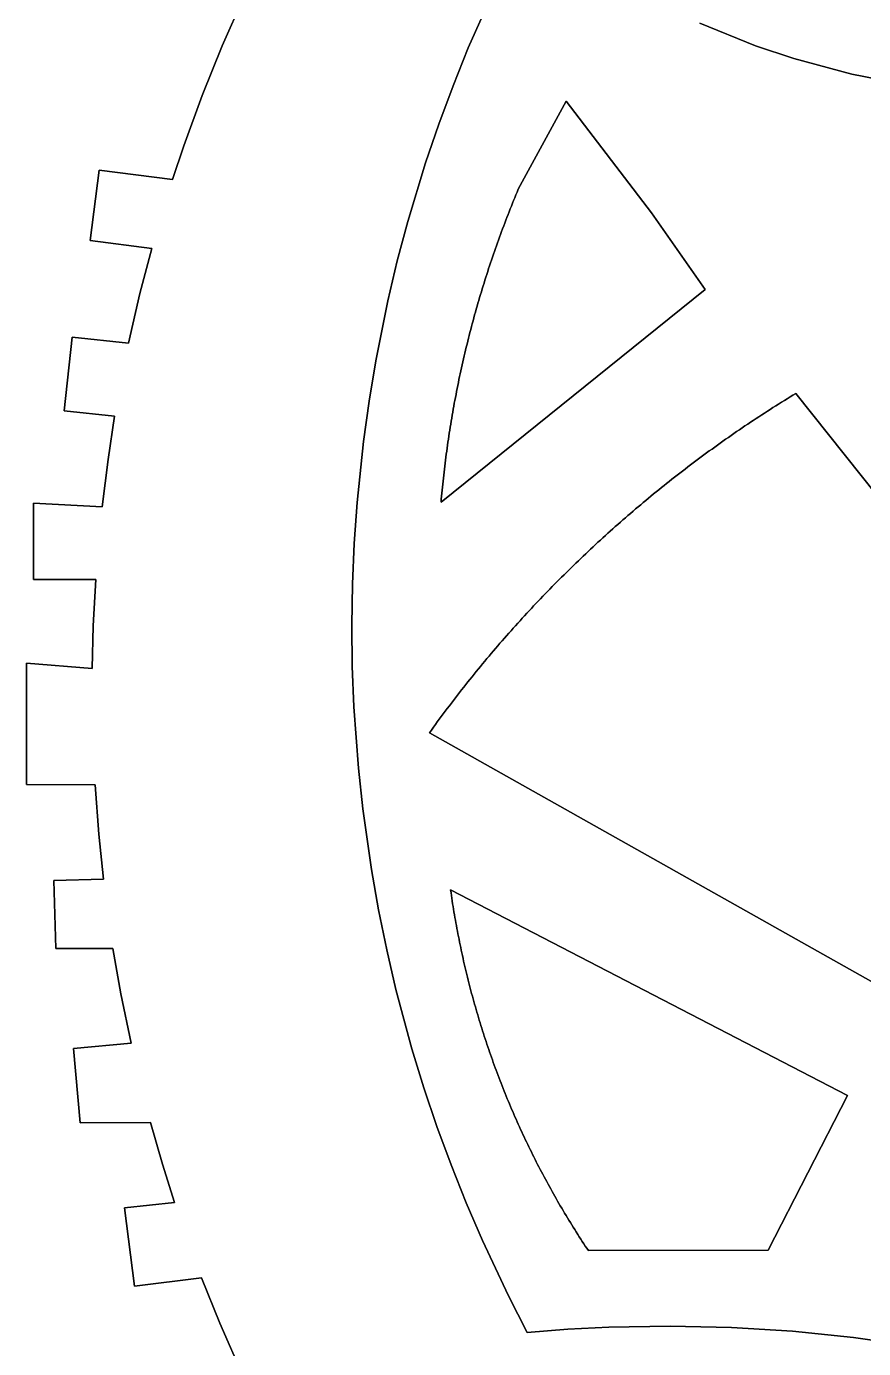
# Model space of a CAD drawing. Header units: millimetres. Extents: x 1811966 to 2218310, y 20519 to 471429.
# Drawn here: x 1929772 to 1966877, y 227404 to 286002 of the extents above; entities that cross this region are included whole.
import ezdxf

# ---------------------------------------------------------------- set-up
doc = ezdxf.new("R2010")
doc.units = ezdxf.units.MM
doc.layers.add('CLOSED_AREAS', color=7, linetype='Continuous')
doc.layers.add('REGION_HOLES', color=7, linetype='Continuous')

msp = doc.modelspace()

# ---------------------------------------------------------------- linework, layer by layer
at = {"layer": 'CLOSED_AREAS'}
for points in [[(1939392.265, 226130.468), (1938340.955, 228523.202), (1937530.712, 230544.844), (1934556.431, 230165.264), (1934111.891, 233648.613), (1936342.257, 233883.187), (1935809.243, 235572.574), (1935274.69, 237429.696), (1932152.59, 237415.705), (1931852.201, 240701.301), (1934408.27, 240934.997), (1933959.754, 243121.57), (1933607.483, 245137.117), (1931072.08, 245137.117), (1930981.737, 248143.673), (1933181.411, 248209.773), (1932975.729, 250202.956), (1932813.794, 252382.864), (1929772.297, 252409.056), (1929772.297, 257780.228), (1932690.8, 257548.788), (1932737.111, 259437.683), (1932843.335, 261496.168), (1930082.051, 261496.168), (1930082.051, 264870.011), (1933126.385, 264712.679), (1933388.791, 266811.802), (1933682.641, 268728.598), (1931451.204, 268961.93), (1931792.56, 272226.506), (1934298.069, 271964.51), (1934803.058, 274161.507), (1935325.319, 276160.853), (1932590.043, 276514.537), (1932993.558, 279635.133), (1936241.683, 279215.133), (1936745.989, 280716.041), (1937563.158, 282946.02), (1938452.397, 285148.258), (1939412.76, 287320.407)], [(1950459.211, 287542.023), (1949358.537, 285056.77), (1948681.508, 283375.87), (1948050.482, 281677.163), (1947465.927, 279961.914), (1946677.148, 277360.798), (1946210.575, 275609.765), (1945791.829, 273846.69), (1945254.063, 271182.334), (1944956.169, 269394.867), (1944707.035, 267599.949), (1944425.159, 264896.517), (1944298.656, 263088.817), (1944221.391, 261278.337), (1944193.434, 259466.433), (1944214.806, 257654.438), (1944285.474, 255843.685), (1944483.82, 253132.858), (1944677.46, 251331.105), (1945059.671, 248640.033), (1945375.372, 246855.62), (1945739.525, 245080.457), (1946151.858, 243315.866), (1946860.011, 240691.658), (1947391.374, 238959.183), (1947969.686, 237241.827), (1948594.537, 235540.83), (1949265.448, 233857.48), (1949981.918, 232193.008), (1951140.899, 229734.402), (1951968.892, 228122.507), (1953774.78, 228261.782), (1955583.722, 228353.196), (1958300.074, 228400.419), (1961016.176, 228339.73), (1963727.72, 228171.211), (1966430.424, 227895.145), (1969120.037, 227511.954)], [(1968096.696, 283549.288), (1966354.264, 283893.414), (1963779.101, 284574.783), (1962094.475, 285137.418), (1959626.71, 286140.333)], [(1978356.357, 251564.598), (1963871.446, 269736.625), (1963744.582, 269659.358), (1963617.926, 269581.749), (1963491.48, 269503.801), (1963365.243, 269425.513), (1963239.216, 269346.887), (1963113.401, 269267.923), (1962987.799, 269188.621), (1962862.41, 269108.982), (1962737.236, 269029.007), (1962612.276, 268948.696), (1962487.533, 268868.049), (1962363.007, 268787.068), (1962238.698, 268705.753), (1962114.609, 268624.104), (1961990.739, 268542.123), (1961867.09, 268459.809), (1961743.662, 268377.163), (1961620.456, 268294.186), (1961497.474, 268210.879), (1961374.716, 268127.242), (1961252.183, 268043.275), (1961129.876, 267958.98), (1961007.796, 267874.356), (1960885.943, 267789.405), (1960764.319, 267704.127), (1960642.925, 267618.523), (1960521.761, 267532.593), (1960400.827, 267446.338), (1960280.126, 267359.759), (1960159.658, 267272.855), (1960039.424, 267185.629), (1959919.424, 267098.08), (1959799.66, 267010.209), (1959680.133, 266922.017), (1959560.842, 266833.504), (1959441.79, 266744.671), (1959322.976, 266655.519), (1959204.403, 266566.048), (1959086.07, 266476.259), (1958967.979, 266386.153), (1958850.13, 266295.73), (1958732.524, 266204.99), (1958615.162, 266113.936), (1958498.046, 266022.566), (1958381.175, 265930.882), (1958264.551, 265838.885), (1958148.174, 265746.575), (1958032.045, 265653.952), (1957916.166, 265561.018), (1957800.537, 265467.774), (1957685.158, 265374.219), (1957570.031, 265280.355), (1957455.156, 265186.181), (1957340.535, 265091.7), (1957226.168, 264996.911), (1957112.056, 264901.816), (1956998.2, 264806.414), (1956884.6, 264710.707), (1956771.258, 264614.696), (1956658.174, 264518.38), (1956545.349, 264421.761), (1956432.783, 264324.839), (1956320.479, 264227.616), (1956208.436, 264130.091), (1956096.655, 264032.266), (1955985.137, 263934.141), (1955873.884, 263835.716), (1955762.894, 263736.994), (1955652.171, 263637.974), (1955541.714, 263538.656), (1955431.523, 263439.043), (1955321.601, 263339.134), (1955211.948, 263238.93), (1955102.563, 263138.432), (1954993.45, 263037.641), (1954884.607, 262936.557), (1954776.036, 262835.181), (1954667.737, 262733.514), (1954559.712, 262631.556), (1954451.962, 262529.309), (1954344.486, 262426.773), (1954237.286, 262323.948), (1954130.362, 262220.836), (1954023.716, 262117.438), (1953917.347, 262013.753), (1953811.258, 261909.783), (1953705.448, 261805.529), (1953599.918, 261700.99), (1953494.67, 261596.169), (1953389.703, 261491.066), (1953285.019, 261385.681), (1953180.619, 261280.015), (1953076.502, 261174.069), (1952972.671, 261067.845), (1952869.124, 260961.341), (1952765.865, 260854.56), (1952662.892, 260747.503), (1952560.208, 260640.169), (1952457.811, 260532.559), (1952355.705, 260424.675), (1952253.888, 260316.518), (1952152.362, 260208.087), (1952051.128, 260099.384), (1951950.186, 259990.41), (1951849.537, 259881.165), (1951749.181, 259771.65), (1951649.12, 259661.866), (1951549.354, 259551.813), (1951449.885, 259441.493), (1951350.711, 259330.907), (1951251.835, 259220.054), (1951153.257, 259108.937), (1951054.978, 258997.555), (1950956.998, 258885.909), (1950859.319, 258774.001), (1950761.94, 258661.831), (1950664.863, 258549.4), (1950568.088, 258436.709), (1950471.616, 258323.758), (1950375.448, 258210.549), (1950279.584, 258097.081), (1950184.025, 257983.357), (1950088.772, 257869.376), (1949993.825, 257755.14), (1949899.185, 257640.65), (1949804.853, 257525.906), (1949710.83, 257410.909), (1949617.116, 257295.66), (1949523.711, 257180.159), (1949430.617, 257064.408), (1949337.835, 256948.408), (1949245.364, 256832.159), (1949153.205, 256715.662), (1949061.36, 256598.918), (1948969.828, 256481.928), (1948878.611, 256364.692), (1948787.709, 256247.212), (1948697.123, 256129.488), (1948606.854, 256011.522), (1948516.901, 255893.313), (1948427.266, 255774.863), (1948337.95, 255656.173), (1948248.953, 255537.244), (1948160.275, 255418.076), (1948071.918, 255298.67), (1947983.881, 255179.028), (1947896.167, 255059.149), (1947808.774, 254939.036), (1947721.704, 254818.688), (1947634.958, 254698.107), (1969186.885, 242566.211)]]:
    msp.add_lwpolyline(points, dxfattribs=at)
for points in [[(1953701.028, 282689.574), (1951572.253, 278782.474), (1951520.381, 278658.884), (1951468.871, 278535.142), (1951417.725, 278411.249), (1951366.942, 278287.208), (1951316.522, 278163.018), (1951266.467, 278038.68), (1951216.777, 277914.197), (1951167.452, 277789.568), (1951118.492, 277664.795), (1951069.899, 277539.879), (1951021.672, 277414.821), (1950973.811, 277289.623), (1950926.318, 277164.284), (1950879.193, 277038.807), (1950832.436, 276913.192), (1950786.047, 276787.441), (1950740.027, 276661.554), (1950694.377, 276535.533), (1950649.096, 276409.379), (1950604.185, 276283.092), (1950559.645, 276156.674), (1950515.475, 276030.127), (1950471.676, 275903.45), (1950428.25, 275776.645), (1950385.195, 275649.714), (1950342.512, 275522.657), (1950300.202, 275395.475), (1950258.265, 275268.17), (1950216.702, 275140.742), (1950175.512, 275013.194), (1950134.697, 274885.525), (1950094.256, 274757.736), (1950054.19, 274629.83), (1950014.499, 274501.807), (1949975.183, 274373.668), (1949936.243, 274245.414), (1949897.68, 274117.047), (1949859.493, 273988.567), (1949821.682, 273859.976), (1949784.249, 273731.275), (1949747.194, 273602.464), (1949710.516, 273473.545), (1949674.217, 273344.52), (1949638.295, 273215.388), (1949602.753, 273086.152), (1949567.59, 272956.812), (1949532.806, 272827.369), (1949498.401, 272697.825), (1949464.377, 272568.181), (1949430.732, 272438.438), (1949397.469, 272308.596), (1949364.586, 272178.658), (1949332.084, 272048.623), (1949299.964, 271918.494), (1949268.225, 271788.271), (1949236.868, 271657.956), (1949205.893, 271527.55), (1949175.301, 271397.053), (1949145.092, 271266.467), (1949115.265, 271135.793), (1949085.822, 271005.032), (1949056.762, 270874.186), (1949028.086, 270743.254), (1948999.794, 270612.24), (1948971.886, 270481.143), (1948944.363, 270349.964), (1948917.224, 270218.706), (1948890.47, 270087.368), (1948864.102, 269955.953), (1948838.119, 269824.461), (1948812.521, 269692.893), (1948787.31, 269561.251), (1948762.484, 269429.535), (1948738.045, 269297.747), (1948713.992, 269165.889), (1948690.325, 269033.96), (1948667.046, 268901.962), (1948644.154, 268769.897), (1948621.649, 268637.765), (1948599.532, 268505.568), (1948577.802, 268373.306), (1948556.46, 268240.982), (1948535.506, 268108.595), (1948514.94, 267976.147), (1948494.763, 267843.64), (1948474.974, 267711.074), (1948455.574, 267578.451), (1948436.563, 267445.771), (1948417.941, 267313.036), (1948399.708, 267180.248), (1948381.865, 267047.406), (1948364.411, 266914.513), (1948347.347, 266781.569), (1948330.673, 266648.575), (1948314.388, 266515.533), (1948298.494, 266382.444), (1948282.99, 266249.309), (1948267.877, 266116.129), (1948253.154, 265982.906), (1948238.821, 265849.64), (1948224.879, 265716.332), (1948211.329, 265582.984), (1948198.169, 265449.597), (1948185.4, 265316.172), (1948173.023, 265182.71), (1948161.037, 265049.212), (1948149.442, 264915.68), (1959849.27, 274341.965), (1957472.094, 277743.939)], [(1948573.172, 247729.327), (1948590.506, 247607.283), (1948608.232, 247485.296), (1948626.351, 247363.366), (1948644.863, 247241.495), (1948663.768, 247119.685), (1948683.064, 246997.935), (1948702.753, 246876.249), (1948722.833, 246754.627), (1948743.305, 246633.07), (1948764.169, 246511.579), (1948785.423, 246390.157), (1948807.069, 246268.803), (1948829.105, 246147.52), (1948851.532, 246026.309), (1948874.349, 245905.17), (1948897.556, 245784.105), (1948921.152, 245663.116), (1948945.139, 245542.203), (1948969.514, 245421.369), (1948994.279, 245300.613), (1949019.432, 245179.938), (1949044.974, 245059.344), (1949070.904, 244938.834), (1949097.222, 244818.407), (1949123.928, 244698.066), (1949151.021, 244577.811), (1949178.502, 244457.645), (1949206.369, 244337.567), (1949234.623, 244217.58), (1949263.263, 244097.685), (1949292.289, 243977.882), (1949321.701, 243858.173), (1949351.499, 243738.56), (1949381.681, 243619.043), (1949412.248, 243499.625), (1949443.199, 243380.305), (1949474.535, 243261.085), (1949506.254, 243141.967), (1949538.357, 243022.952), (1949570.843, 242904.041), (1949603.712, 242785.235), (1949636.963, 242666.536), (1949670.597, 242547.944), (1949704.612, 242429.461), (1949739.009, 242311.089), (1949773.786, 242192.827), (1949808.945, 242074.679), (1949844.483, 241956.644), (1949880.402, 241838.724), (1949916.7, 241720.921), (1949953.377, 241603.235), (1949990.434, 241485.668), (1950027.868, 241368.221), (1950065.681, 241250.895), (1950103.871, 241133.691), (1950142.439, 241016.611), (1950181.384, 240899.656), (1950220.705, 240782.827), (1950260.402, 240666.125), (1950300.474, 240549.551), (1950340.922, 240433.107), (1950381.745, 240316.794), (1950422.942, 240200.614), (1950464.513, 240084.566), (1950506.458, 239968.653), (1950548.776, 239852.875), (1950591.466, 239737.235), (1950634.529, 239621.732), (1950677.963, 239506.369), (1950721.769, 239391.147), (1950765.945, 239276.066), (1950810.492, 239161.128), (1950855.409, 239046.333), (1950900.695, 238931.685), (1950946.351, 238817.182), (1950992.375, 238702.828), (1951038.767, 238588.622), (1951085.526, 238474.566), (1951132.653, 238360.661), (1951180.146, 238246.909), (1951228.005, 238133.31), (1951276.23, 238019.866), (1951324.82, 237906.578), (1951373.775, 237793.447), (1951423.093, 237680.474), (1951472.776, 237567.66), (1951522.821, 237455.007), (1951573.229, 237342.516), (1951623.999, 237230.188), (1951675.13, 237118.024), (1951726.623, 237006.025), (1951778.476, 236894.193), (1951830.688, 236782.528), (1951883.261, 236671.032), (1951936.192, 236559.706), (1951989.481, 236448.551), (1952043.128, 236337.568), (1952097.132, 236226.758), (1952151.492, 236116.123), (1952206.209, 236005.664), (1952261.281, 235895.381), (1952316.708, 235785.277), (1952372.49, 235675.351), (1952428.625, 235565.606), (1952485.113, 235456.042), (1952541.954, 235346.66), (1952599.147, 235237.462), (1952656.691, 235128.449), (1952714.586, 235019.622), (1952772.831, 234910.981), (1952831.426, 234802.529), (1952890.369, 234694.267), (1952949.662, 234586.194), (1953009.301, 234478.313), (1953069.288, 234370.625), (1953129.622, 234263.13), (1953190.301, 234155.831), (1953251.326, 234048.727), (1953312.695, 233941.821), (1953374.409, 233835.112), (1953436.465, 233728.603), (1953498.864, 233622.295), (1953561.606, 233516.187), (1953624.689, 233410.283), (1953688.112, 233304.582), (1953751.876, 233199.086), (1953815.979, 233093.796), (1953880.421, 232988.713), (1953945.2, 232883.838), (1954010.318, 232779.172), (1954075.772, 232674.717), (1954141.562, 232570.472), (1954207.687, 232466.441), (1954274.148, 232362.622), (1954340.942, 232259.019), (1954408.07, 232155.631), (1954475.53, 232052.459), (1954543.322, 231949.506), (1954611.445, 231846.771), (1954679.899, 231744.256), (1962643.92, 231769.643), (1966171.603, 238612.715)]]:
    msp.add_lwpolyline(points, close=True, dxfattribs=at)
at = {"layer": 'REGION_HOLES'}
for points in [[(1939412.76, 287320.407), (1938452.397, 285148.258), (1937563.158, 282946.02), (1936745.989, 280716.041), (1936241.683, 279215.133), (1932993.558, 279635.133), (1932590.043, 276514.537), (1935325.319, 276160.853), (1934803.058, 274161.507), (1934298.069, 271964.51), (1931792.56, 272226.506), (1931451.204, 268961.93), (1933682.641, 268728.598), (1933388.791, 266811.802), (1933126.385, 264712.679), (1930082.051, 264870.011), (1930082.051, 261496.168), (1932843.335, 261496.168), (1932737.111, 259437.683), (1932690.8, 257548.788), (1929772.297, 257780.228), (1929772.297, 252409.056), (1932813.794, 252382.864), (1932975.729, 250202.956), (1933181.411, 248209.773), (1930981.737, 248143.673), (1931072.08, 245137.117), (1933607.483, 245137.117), (1933959.754, 243121.57), (1934408.27, 240934.997), (1931852.201, 240701.301), (1932152.59, 237415.705), (1935274.69, 237429.696), (1935809.243, 235572.574), (1936342.257, 233883.187), (1934111.891, 233648.613), (1934556.431, 230165.264), (1937530.712, 230544.844), (1938340.955, 228523.202), (1939392.265, 226130.468)], [(1969120.037, 227511.954), (1966430.424, 227895.145), (1963727.72, 228171.211), (1961016.176, 228339.73), (1958300.074, 228400.419), (1955583.722, 228353.196), (1953774.78, 228261.782), (1951968.892, 228122.507), (1951140.899, 229734.402), (1949981.918, 232193.008), (1949265.448, 233857.48), (1948594.537, 235540.83), (1947969.686, 237241.827), (1947391.374, 238959.183), (1946860.011, 240691.658), (1946151.858, 243315.866), (1945739.525, 245080.457), (1945375.372, 246855.62), (1945059.671, 248640.033), (1944677.46, 251331.105), (1944483.82, 253132.858), (1944285.474, 255843.685), (1944214.806, 257654.438), (1944193.434, 259466.433), (1944221.391, 261278.337), (1944298.656, 263088.817), (1944425.159, 264896.517), (1944707.035, 267599.949), (1944956.169, 269394.867), (1945254.063, 271182.334), (1945791.829, 273846.69), (1946210.575, 275609.765), (1946677.148, 277360.798), (1947465.927, 279961.914), (1948050.482, 281677.163), (1948681.508, 283375.87), (1949358.537, 285056.77), (1950459.211, 287542.023)], [(1959626.71, 286140.333), (1962094.475, 285137.418), (1963779.101, 284574.783), (1966354.264, 283893.414), (1968096.696, 283549.288)], [(1969186.885, 242566.211), (1947634.958, 254698.107), (1947721.704, 254818.688), (1947808.774, 254939.036), (1947896.167, 255059.149), (1947983.881, 255179.028), (1948071.918, 255298.67), (1948160.275, 255418.076), (1948248.953, 255537.244), (1948337.95, 255656.173), (1948427.266, 255774.863), (1948516.901, 255893.313), (1948606.854, 256011.522), (1948697.123, 256129.488), (1948787.709, 256247.212), (1948878.611, 256364.692), (1948969.828, 256481.928), (1949061.36, 256598.918), (1949153.205, 256715.662), (1949245.364, 256832.159), (1949337.835, 256948.408), (1949430.617, 257064.408), (1949523.711, 257180.159), (1949617.116, 257295.66), (1949710.83, 257410.909), (1949804.853, 257525.906), (1949899.185, 257640.65), (1949993.825, 257755.14), (1950088.772, 257869.376), (1950184.025, 257983.357), (1950279.584, 258097.081), (1950375.448, 258210.549), (1950471.616, 258323.758), (1950568.088, 258436.709), (1950664.863, 258549.4), (1950761.94, 258661.831), (1950859.319, 258774.001), (1950956.998, 258885.909), (1951054.978, 258997.555), (1951153.257, 259108.937), (1951251.835, 259220.054), (1951350.711, 259330.907), (1951449.885, 259441.493), (1951549.354, 259551.813), (1951649.12, 259661.866), (1951749.181, 259771.65), (1951849.537, 259881.165), (1951950.186, 259990.41), (1952051.128, 260099.384), (1952152.362, 260208.087), (1952253.888, 260316.518), (1952355.705, 260424.675), (1952457.811, 260532.559), (1952560.208, 260640.169), (1952662.892, 260747.503), (1952765.865, 260854.56), (1952869.124, 260961.341), (1952972.671, 261067.845), (1953076.502, 261174.069), (1953180.619, 261280.015), (1953285.019, 261385.681), (1953389.703, 261491.066), (1953494.67, 261596.169), (1953599.918, 261700.99), (1953705.448, 261805.529), (1953811.258, 261909.783), (1953917.347, 262013.753), (1954023.716, 262117.438), (1954130.362, 262220.836), (1954237.286, 262323.948), (1954344.486, 262426.773), (1954451.962, 262529.309), (1954559.712, 262631.556), (1954667.737, 262733.514), (1954776.036, 262835.181), (1954884.607, 262936.557), (1954993.45, 263037.641), (1955102.563, 263138.432), (1955211.948, 263238.93), (1955321.601, 263339.134), (1955431.523, 263439.043), (1955541.714, 263538.656), (1955652.171, 263637.974), (1955762.894, 263736.994), (1955873.884, 263835.716), (1955985.137, 263934.141), (1956096.655, 264032.266), (1956208.436, 264130.091), (1956320.479, 264227.616), (1956432.783, 264324.839), (1956545.349, 264421.761), (1956658.174, 264518.38), (1956771.258, 264614.696), (1956884.6, 264710.707), (1956998.2, 264806.414), (1957112.056, 264901.816), (1957226.168, 264996.911), (1957340.535, 265091.7), (1957455.156, 265186.181), (1957570.031, 265280.355), (1957685.158, 265374.219), (1957800.537, 265467.774), (1957916.166, 265561.018), (1958032.045, 265653.952), (1958148.174, 265746.575), (1958264.551, 265838.885), (1958381.175, 265930.882), (1958498.046, 266022.566), (1958615.162, 266113.936), (1958732.524, 266204.99), (1958850.13, 266295.73), (1958967.979, 266386.153), (1959086.07, 266476.259), (1959204.403, 266566.048), (1959322.976, 266655.519), (1959441.79, 266744.671), (1959560.842, 266833.504), (1959680.133, 266922.017), (1959799.66, 267010.209), (1959919.424, 267098.08), (1960039.424, 267185.629), (1960159.658, 267272.855), (1960280.126, 267359.759), (1960400.827, 267446.338), (1960521.761, 267532.593), (1960642.925, 267618.523), (1960764.319, 267704.127), (1960885.943, 267789.405), (1961007.796, 267874.356), (1961129.876, 267958.98), (1961252.183, 268043.275), (1961374.716, 268127.242), (1961497.474, 268210.879), (1961620.456, 268294.186), (1961743.662, 268377.163), (1961867.09, 268459.809), (1961990.739, 268542.123), (1962114.609, 268624.104), (1962238.698, 268705.753), (1962363.007, 268787.068), (1962487.533, 268868.049), (1962612.276, 268948.696), (1962737.236, 269029.007), (1962862.41, 269108.982), (1962987.799, 269188.621), (1963113.401, 269267.923), (1963239.216, 269346.887), (1963365.243, 269425.513), (1963491.48, 269503.801), (1963617.926, 269581.749), (1963744.582, 269659.358), (1963871.446, 269736.625), (1978356.357, 251564.598)]]:
    msp.add_lwpolyline(points, dxfattribs=at)
for points in [[(1957472.094, 277743.939), (1959849.27, 274341.965), (1948149.442, 264915.68), (1948161.037, 265049.212), (1948173.023, 265182.71), (1948185.4, 265316.172), (1948198.169, 265449.597), (1948211.329, 265582.984), (1948224.879, 265716.332), (1948238.821, 265849.64), (1948253.154, 265982.906), (1948267.877, 266116.129), (1948282.99, 266249.309), (1948298.494, 266382.444), (1948314.388, 266515.533), (1948330.673, 266648.575), (1948347.347, 266781.569), (1948364.411, 266914.513), (1948381.865, 267047.406), (1948399.708, 267180.248), (1948417.941, 267313.036), (1948436.563, 267445.771), (1948455.574, 267578.451), (1948474.974, 267711.074), (1948494.763, 267843.64), (1948514.94, 267976.147), (1948535.506, 268108.595), (1948556.46, 268240.982), (1948577.802, 268373.306), (1948599.532, 268505.568), (1948621.649, 268637.765), (1948644.154, 268769.897), (1948667.046, 268901.962), (1948690.325, 269033.96), (1948713.992, 269165.889), (1948738.045, 269297.747), (1948762.484, 269429.535), (1948787.31, 269561.251), (1948812.521, 269692.893), (1948838.119, 269824.461), (1948864.102, 269955.953), (1948890.47, 270087.368), (1948917.224, 270218.706), (1948944.363, 270349.964), (1948971.886, 270481.143), (1948999.794, 270612.24), (1949028.086, 270743.254), (1949056.762, 270874.186), (1949085.822, 271005.032), (1949115.265, 271135.793), (1949145.092, 271266.467), (1949175.301, 271397.053), (1949205.893, 271527.55), (1949236.868, 271657.956), (1949268.225, 271788.271), (1949299.964, 271918.494), (1949332.084, 272048.623), (1949364.586, 272178.658), (1949397.469, 272308.596), (1949430.732, 272438.438), (1949464.377, 272568.181), (1949498.401, 272697.825), (1949532.806, 272827.369), (1949567.59, 272956.812), (1949602.753, 273086.152), (1949638.295, 273215.388), (1949674.217, 273344.52), (1949710.516, 273473.545), (1949747.194, 273602.464), (1949784.249, 273731.275), (1949821.682, 273859.976), (1949859.493, 273988.567), (1949897.68, 274117.047), (1949936.243, 274245.414), (1949975.183, 274373.668), (1950014.499, 274501.807), (1950054.19, 274629.83), (1950094.256, 274757.736), (1950134.697, 274885.525), (1950175.512, 275013.194), (1950216.702, 275140.742), (1950258.265, 275268.17), (1950300.202, 275395.475), (1950342.512, 275522.657), (1950385.195, 275649.714), (1950428.25, 275776.645), (1950471.676, 275903.45), (1950515.475, 276030.127), (1950559.645, 276156.674), (1950604.185, 276283.092), (1950649.096, 276409.379), (1950694.377, 276535.533), (1950740.027, 276661.554), (1950786.047, 276787.441), (1950832.436, 276913.192), (1950879.193, 277038.807), (1950926.318, 277164.284), (1950973.811, 277289.623), (1951021.672, 277414.821), (1951069.899, 277539.879), (1951118.492, 277664.795), (1951167.452, 277789.568), (1951216.777, 277914.197), (1951266.467, 278038.68), (1951316.522, 278163.018), (1951366.942, 278287.208), (1951417.725, 278411.249), (1951468.871, 278535.142), (1951520.381, 278658.884), (1951572.253, 278782.474), (1953701.028, 282689.574)], [(1966171.603, 238612.715), (1962643.92, 231769.643), (1954679.899, 231744.256), (1954611.445, 231846.771), (1954543.322, 231949.506), (1954475.53, 232052.459), (1954408.07, 232155.631), (1954340.942, 232259.019), (1954274.148, 232362.622), (1954207.687, 232466.441), (1954141.562, 232570.472), (1954075.772, 232674.717), (1954010.318, 232779.172), (1953945.2, 232883.838), (1953880.421, 232988.713), (1953815.979, 233093.796), (1953751.876, 233199.086), (1953688.112, 233304.582), (1953624.689, 233410.283), (1953561.606, 233516.187), (1953498.864, 233622.295), (1953436.465, 233728.603), (1953374.409, 233835.112), (1953312.695, 233941.821), (1953251.326, 234048.727), (1953190.301, 234155.831), (1953129.622, 234263.13), (1953069.288, 234370.625), (1953009.301, 234478.313), (1952949.662, 234586.194), (1952890.369, 234694.267), (1952831.426, 234802.529), (1952772.831, 234910.981), (1952714.586, 235019.622), (1952656.691, 235128.449), (1952599.147, 235237.462), (1952541.954, 235346.66), (1952485.113, 235456.042), (1952428.625, 235565.606), (1952372.49, 235675.351), (1952316.708, 235785.277), (1952261.281, 235895.381), (1952206.209, 236005.664), (1952151.492, 236116.123), (1952097.132, 236226.758), (1952043.128, 236337.568), (1951989.481, 236448.551), (1951936.192, 236559.706), (1951883.261, 236671.032), (1951830.688, 236782.528), (1951778.476, 236894.193), (1951726.623, 237006.025), (1951675.13, 237118.024), (1951623.999, 237230.188), (1951573.229, 237342.516), (1951522.821, 237455.007), (1951472.776, 237567.66), (1951423.093, 237680.474), (1951373.775, 237793.447), (1951324.82, 237906.578), (1951276.23, 238019.866), (1951228.005, 238133.31), (1951180.146, 238246.909), (1951132.653, 238360.661), (1951085.526, 238474.566), (1951038.767, 238588.622), (1950992.375, 238702.828), (1950946.351, 238817.182), (1950900.695, 238931.685), (1950855.409, 239046.333), (1950810.492, 239161.128), (1950765.945, 239276.066), (1950721.769, 239391.147), (1950677.963, 239506.369), (1950634.529, 239621.732), (1950591.466, 239737.235), (1950548.776, 239852.875), (1950506.458, 239968.653), (1950464.513, 240084.566), (1950422.942, 240200.614), (1950381.745, 240316.794), (1950340.922, 240433.107), (1950300.474, 240549.551), (1950260.402, 240666.125), (1950220.705, 240782.827), (1950181.384, 240899.656), (1950142.439, 241016.611), (1950103.871, 241133.691), (1950065.681, 241250.895), (1950027.868, 241368.221), (1949990.434, 241485.668), (1949953.377, 241603.235), (1949916.7, 241720.921), (1949880.402, 241838.724), (1949844.483, 241956.644), (1949808.945, 242074.679), (1949773.786, 242192.827), (1949739.009, 242311.089), (1949704.612, 242429.461), (1949670.597, 242547.944), (1949636.963, 242666.536), (1949603.712, 242785.235), (1949570.843, 242904.041), (1949538.357, 243022.952), (1949506.254, 243141.967), (1949474.535, 243261.085), (1949443.199, 243380.305), (1949412.248, 243499.625), (1949381.681, 243619.043), (1949351.499, 243738.56), (1949321.701, 243858.173), (1949292.289, 243977.882), (1949263.263, 244097.685), (1949234.623, 244217.58), (1949206.369, 244337.567), (1949178.502, 244457.645), (1949151.021, 244577.811), (1949123.928, 244698.066), (1949097.222, 244818.407), (1949070.904, 244938.834), (1949044.974, 245059.344), (1949019.432, 245179.938), (1948994.279, 245300.613), (1948969.514, 245421.369), (1948945.139, 245542.203), (1948921.152, 245663.116), (1948897.556, 245784.105), (1948874.349, 245905.17), (1948851.532, 246026.309), (1948829.105, 246147.52), (1948807.069, 246268.803), (1948785.423, 246390.157), (1948764.169, 246511.579), (1948743.305, 246633.07), (1948722.833, 246754.627), (1948702.753, 246876.249), (1948683.064, 246997.935), (1948663.768, 247119.685), (1948644.863, 247241.495), (1948626.351, 247363.366), (1948608.232, 247485.296), (1948590.506, 247607.283), (1948573.172, 247729.327)]]:
    msp.add_lwpolyline(points, close=True, dxfattribs=at)

doc.saveas('drawing.dxf')
